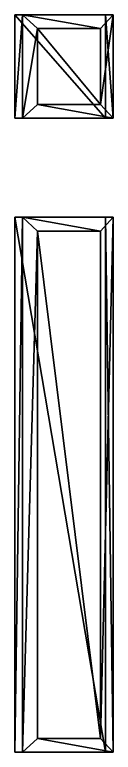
# Model space of a CAD drawing. Header units: metres. Extents: x -136 to 55, y -57 to 41.
# Drawn here: x -11.84 to -9.97, y -11.99 to 2.01 of the extents above; entities that cross this region are included whole.
import ezdxf

# ---------------------------------------------------------------- set-up
doc = ezdxf.new("R2010")
doc.units = ezdxf.units.M
doc.layers.get('0').update_dxf_attribs({"true_color": 0x57e057})

msp = doc.modelspace()

# ---------------------------------------------------------------- meshes
at = {"color": 74, "true_color": 0x58b11a}
mesh = msp.add_polyface(dxfattribs=at)
corners = [(-10.118, 0.043, -0.083), (-10.118, 2.008, -0.083), (-11.835, 2.008, 0.083), (-11.835, 0.043, 0.083), (-10.118, -11.988, -0.083), (-10.118, -1.835, -0.083), (-11.835, -1.835, 0.083), (-11.835, -11.988, 0.083), (-9.972, 0.043, 1.439), (-9.972, 2.008, 1.439), (-11.689, 2.008, 1.604), (-11.689, 0.043, 1.604), (-9.972, -11.988, 1.439), (-9.972, -1.835, 1.439), (-11.689, -1.835, 1.604), (-11.689, -11.988, 1.604), (-9.972, 0.043, 1.439), (-9.972, 2.008, 1.439), (-11.689, 2.008, 1.604), (-11.689, 0.043, 1.604), (-9.972, -11.988, 1.439), (-9.972, -1.835, 1.439), (-11.689, -1.835, 1.604), (-11.689, -11.988, 1.604), (-10.212, 0.305, 1.681), (-10.212, 1.746, 1.681), (-11.407, 1.746, 1.796), (-11.407, 0.305, 1.796), (-10.212, -11.726, 1.681), (-10.212, -2.097, 1.681), (-11.407, -2.097, 1.796), (-11.407, -11.726, 1.796)]
mesh.append_faces([[corners[k] for k in face] for face in [(26, 24, 25), (30, 28, 29), (2, 0, 3), (6, 4, 7)]], dxfattribs={"vtx0": -1, "color": 74})
mesh.append_faces([[corners[k] for k in face] for face in [(0, 1, 8), (1, 2, 9), (2, 3, 10), (3, 0, 11), (4, 5, 12), (5, 6, 13), (6, 7, 14), (7, 4, 15), (8, 9, 16), (9, 10, 17), (10, 11, 18), (11, 8, 19), (12, 13, 20), (13, 14, 21), (14, 15, 22), (15, 12, 23), (16, 17, 24), (17, 18, 25), (18, 19, 26), (19, 16, 27), (20, 21, 28), (21, 22, 29), (22, 23, 30), (23, 20, 31)]], dxfattribs={"vtx1": -1, "color": 74})
mesh.append_faces([[corners[k] for k in face] for face in [(1, 9, 8), (2, 10, 9), (3, 11, 10), (0, 8, 11), (5, 13, 12), (6, 14, 13), (7, 15, 14), (4, 12, 15), (9, 17, 16), (10, 18, 17), (11, 19, 18), (8, 16, 19), (13, 21, 20), (14, 22, 21), (15, 23, 22), (12, 20, 23), (17, 25, 24), (18, 26, 25), (19, 27, 26), (16, 24, 27), (21, 29, 28), (22, 30, 29), (23, 31, 30), (20, 28, 31), (26, 27, 24), (30, 31, 28), (2, 1, 0), (6, 5, 4)]], dxfattribs={"vtx2": -1, "color": 74})

doc.saveas('drawing.dxf')
